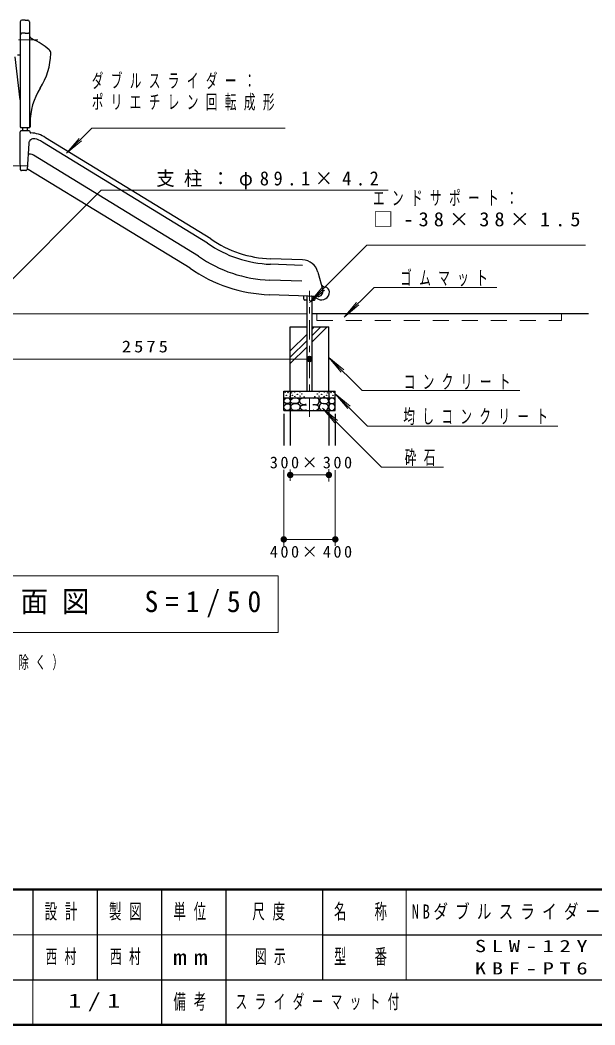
# Model space of a CAD drawing. Units: millimetres on the paper, scale 1:50. Extents: x -365 to 0, y 0 to 257.
# Drawn here: x -229.5 to -140.2, y 0 to 156 of the extents above; entities that cross this region are included whole.
import ezdxf

# ---------------------------------------------------------------- set-up
doc = ezdxf.new("R2010")
doc.units = ezdxf.units.MM
doc.linetypes.add('USER1', pattern=[4.5, 2.5, -2])
doc.linetypes.add('USER2', pattern=[6, 3, -1, 1, -1])
doc.layers.add('LY_1', color=7, linetype='Continuous', lineweight=13)
doc.layers.add('LY_2', color=7, linetype='Continuous', lineweight=13)
doc.layers.add('LY_3', color=7, linetype='Continuous')
doc.styles.add('ＭＳ ゴシック', font='')
doc.styles.get('ＭＳ ゴシック').set_extended_font_data('MS Gothic')

# ---------------------------------------------------------------- blocks, each defined once
blk = doc.blocks.new('filled_dot')
at = {"color": 0, "linetype": 'Continuous', "lineweight": -2, "const_width": 1.25}
blk.add_lwpolyline([(-0.625, 0, 1), (0.625, 0, 1)], format="xyb", close=True, dxfattribs=at)

msp = doc.modelspace()

# ---------------------------------------------------------------- linework, layer by layer
at = {"layer": 'LY_1', "lineweight": 25}
for p, q in [((-228.686, 156.019), (-229.198, 156.01)), ((-228.686, 156.019), (-228.275, 156.012)), ((-229.448, 155.756), (-229.448, 139.446)), ((-228.025, 155.758), (-228.025, 139.319)), ((-228.686, 153.987), (-229.198, 153.978)), ((-228.686, 153.987), (-228.173, 153.978)), ((-229.448, 143.637), (-230.21, 150.302)), ((-229.883, 150.619), (-229.436, 150.642)), ((-229.321, 139.319), (-228.051, 139.319)), ((-229.046, 138.811), (-229.053, 139.194)), ((-228.325, 138.811), (-228.319, 139.194)), ((-227.924, 140.007), (-227.924, 139.446)), ((-229.448, 134.315), (-229.448, 138.693)), ((-228.048, 138.813), (-229.328, 138.813)), ((-227.928, 138.615), (-227.928, 138.693)), ((-199.877, 122.066), (-225.516, 137.761)), ((-228.113, 136.877), (-228.368, 132.812)), ((-200.359, 121.378), (-225.997, 137.072)), ((-229.394, 132.769), (-229.448, 134.315)), ((-227.838, 135.195), (-228.162, 135.195)), ((-201.77, 119.362), (-227.408, 135.057)), ((-228.558, 132.653), (-229.274, 132.653)), ((-228.466, 132.696), (-228.368, 132.812)), ((-203.078, 117.495), (-228.207, 132.833)), ((-185.598, 118.777), (-190.569, 118.951)), ((-185.628, 117.938), (-190.598, 118.111)), ((-185.713, 115.479), (-190.684, 115.653)), ((-183.233, 116.896), (-182.476, 114.068)), ((-183.236, 113.112), (-190.763, 113.374)), ((-185.402, 112.673), (-185.402, 113.073)), ((-185.022, 112.553), (-185.282, 112.553)), ((-184.905, 110.453), (-184.905, 112.646)), ((-184.902, 112.673), (-184.902, 113.17)), ((-183.197, 112.683), (-184.241, 113.138)), ((-184.143, 110.453), (-184.143, 113.095)), ((-184.022, 112.553), (-183.762, 112.553)), ((-183.642, 112.673), (-183.642, 112.877)), ((-235.133, 110.453), (-184.905, 110.39)), ((-184.905, 98.39), (-184.905, 110.39)), ((-141.231, 110.39), (-184.142, 110.39)), ((-184.142, 98.39), (-184.142, 110.39)), ((-187.524, 98.39), (-187.524, 108.39)), ((-187.524, 108.39), (-184.905, 108.39)), ((-184.142, 108.39), (-181.524, 108.39)), ((-181.524, 98.39), (-181.524, 108.39)), ((-188.524, 95.39), (-188.524, 98.39)), ((-188.524, 98.39), (-180.524, 98.39)), ((-187.525, 98.39), (-187.525, 89.954)), ((-181.525, 98.39), (-181.525, 89.954)), ((-180.524, 95.39), (-180.524, 98.39)), ((-188.524, 97.39), (-180.524, 97.39)), ((-188.524, 95.39), (-180.524, 95.39)), ((-188.525, 94.866), (-188.525, 89.954)), ((-180.525, 94.866), (-180.525, 89.954))]:
    msp.add_line(p, q, dxfattribs=at)
at = {"layer": 'LY_1', "linetype": 'USER2'}
for p, q in [((-226.722, 152.971), (-230.149, 152.971)), ((-228.332, 133.413), (-230.594, 133.413)), ((-184.524, 94.441), (-184.524, 113.983))]:
    msp.add_line(p, q, dxfattribs=at)
at = {"layer": 'LY_1'}
for p, q in [((-224.698, 150.842), (-224.698, 150.858)), ((-218.335, 139.263), (-222.247, 135.35)), ((-218.335, 139.263), (-188.335, 139.263)), ((-222.247, 135.35), (-220.319, 137.648)), ((-222.247, 135.35), (-219.949, 137.278)), ((-216.889, 129.599), (-235.133, 111.356)), ((-216.889, 129.599), (-172.311, 129.599)), ((-175.627, 121.049), (-184.525, 112.151)), ((-175.627, 121.049), (-141.676, 121.049)), ((-184.525, 112.151), (-182.597, 114.449)), ((-184.525, 112.151), (-182.227, 114.079)), ((-174.508, 114.516), (-179.152, 109.872)), ((-174.508, 114.516), (-155.448, 114.516)), ((-179.152, 109.872), (-177.224, 112.17)), ((-179.152, 109.872), (-176.854, 111.8)), ((-184.142, 106.054), (-181.807, 108.39)), ((-184.142, 107.044), (-182.797, 108.39)), ((-184.142, 108.034), (-183.787, 108.39)), ((-187.524, 104.653), (-184.905, 107.271)), ((-187.524, 103.663), (-184.905, 106.281)), ((-187.524, 102.673), (-184.905, 105.291)), ((-184.524, 103.392), (-236.024, 103.392)), ((-181.525, 103.648), (-179.596, 101.35)), ((-181.525, 103.648), (-179.227, 101.719)), ((-176.366, 98.489), (-181.525, 103.648)), ((-176.366, 98.489), (-151.899, 98.489)), ((-180.525, 97.992), (-178.596, 95.694)), ((-180.525, 97.992), (-178.227, 96.064)), ((-175.516, 92.984), (-180.525, 97.992)), ((-182.506, 95.759), (-180.578, 93.461)), ((-182.506, 95.759), (-180.208, 93.831)), ((-173.374, 86.627), (-182.506, 95.759)), ((-175.516, 92.984), (-145.965, 92.984)), ((-188.525, 86.172), (-188.525, 74.39)), ((-187.525, 86.223), (-187.525, 84.464)), ((-181.525, 86.273), (-181.525, 84.39)), ((-180.525, 86.122), (-180.525, 74.39)), ((-173.374, 86.627), (-163.747, 86.627)), ((-181.525, 85.39), (-187.525, 85.39)), ((-180.525, 75.39), (-188.525, 75.39)), ((-189.395, 69.744), (-237.195, 69.744)), ((-189.395, 60.944), (-189.395, 69.744)), ((-237.195, 60.944), (-189.395, 60.944))]:
    msp.add_line(p, q, dxfattribs=at)
at = {"layer": 'LY_1', "linetype": 'USER1'}
for p, q in [((-183.397, 110.39), (-183.397, 109.39)), ((-183.397, 109.39), (-145.397, 109.39)), ((-145.397, 110.39), (-145.397, 109.39))]:
    msp.add_line(p, q, dxfattribs=at)
at = {"layer": 'LY_1', "lineweight": 25}
for points in [[(-188.509, 96.834), (-188.491, 97.002), (-188.42, 97.175), (-188.198, 97.301), (-187.941, 97.384), (-187.72, 97.319), (-187.564, 97.103), (-187.516, 96.894), (-187.558, 96.643), (-187.726, 96.529), (-187.959, 96.469), (-188.216, 96.481), (-188.402, 96.625)], [(-186.982, 96.48), (-187.27, 96.545), (-187.516, 96.808), (-187.393, 97.129), (-187.146, 97.318), (-186.933, 97.383), (-186.571, 97.359), (-186.168, 97.203), (-186.062, 96.858), (-186.292, 96.57), (-186.612, 96.512)], [(-182.066, 96.48), (-181.778, 96.545), (-181.531, 96.808), (-181.655, 97.129), (-181.901, 97.318), (-182.115, 97.383), (-182.476, 97.359), (-182.879, 97.203), (-182.986, 96.858), (-182.756, 96.57), (-182.435, 96.512)], [(-180.538, 96.834), (-180.556, 97.002), (-180.628, 97.175), (-180.849, 97.301), (-181.107, 97.384), (-181.328, 97.319), (-181.483, 97.103), (-181.531, 96.894), (-181.489, 96.643), (-181.322, 96.529), (-181.089, 96.469), (-180.831, 96.481), (-180.646, 96.625)], [(-187.917, 95.404), (-188.198, 95.452), (-188.449, 95.709), (-188.515, 95.955), (-188.402, 96.248), (-188.114, 96.415), (-187.762, 96.451), (-187.558, 96.236), (-187.462, 95.919), (-187.534, 95.721), (-187.678, 95.494)], [(-186.735, 95.419), (-187.081, 95.411), (-187.311, 95.584), (-187.442, 95.945), (-187.319, 96.266), (-187.007, 96.447), (-186.67, 96.48), (-186.284, 96.43), (-186.053, 96.249), (-186.004, 95.888), (-186.193, 95.485)], [(-182.312, 95.419), (-181.967, 95.411), (-181.737, 95.584), (-181.605, 95.945), (-181.729, 96.266), (-182.041, 96.447), (-182.378, 96.48), (-182.764, 96.43), (-182.994, 96.249), (-183.043, 95.888), (-182.854, 95.485)], [(-181.13, 95.404), (-180.849, 95.452), (-180.598, 95.709), (-180.532, 95.955), (-180.646, 96.248), (-180.933, 96.415), (-181.286, 96.451), (-181.489, 96.236), (-181.585, 95.919), (-181.513, 95.721), (-181.37, 95.494)]]:
    msp.add_lwpolyline(points, close=True, dxfattribs=at)
for points in [[(-185.043, 96.332), (-185.223, 96.307), (-185.486, 96.274), (-185.897, 96.43), (-186.012, 96.767), (-186.037, 96.989), (-185.906, 97.203), (-185.667, 97.334), (-185.388, 97.367), (-185.108, 97.293), (-185.043, 97.26)], [(-184.005, 96.332), (-183.824, 96.307), (-183.561, 96.274), (-183.15, 96.43), (-183.035, 96.767), (-183.011, 96.989), (-183.142, 97.203), (-183.38, 97.334), (-183.66, 97.367), (-183.939, 97.293), (-184.005, 97.26)], [(-185.034, 95.518), (-185.158, 95.469), (-185.462, 95.411), (-185.7, 95.502), (-185.914, 95.682), (-186.004, 95.97), (-185.774, 96.167), (-185.47, 96.274), (-185.207, 96.274), (-185.043, 96.233)], [(-184.013, 95.518), (-183.89, 95.469), (-183.586, 95.411), (-183.347, 95.502), (-183.134, 95.682), (-183.043, 95.97), (-183.274, 96.167), (-183.578, 96.274), (-183.841, 96.274), (-184.005, 96.233)]]:
    msp.add_lwpolyline(points, dxfattribs=at)
for centre in [(-186.826, 98.282), (-186.021, 98.294), (-185.339, 98.356), (-183.708, 98.356), (-183.027, 98.294), (-182.222, 98.282), (-188.313, 98.207), (-188.151, 97.774), (-187.867, 98.158), (-187.569, 97.563), (-187.334, 98.145), (-187.185, 97.761), (-186.801, 97.575), (-186.417, 97.91), (-185.996, 97.625), (-185.723, 97.947), (-185.339, 97.526), (-183.708, 97.526), (-183.324, 97.947), (-183.052, 97.625), (-182.631, 97.91), (-182.247, 97.575), (-181.862, 97.761), (-181.714, 98.145), (-181.478, 97.563), (-181.181, 98.158), (-180.896, 97.774), (-180.735, 98.207)]:
    msp.add_circle(centre, 0.03, dxfattribs=at)
for centre, radius, start, end in [((-229.194, 155.756), 0.254, 91, 180), ((-228.279, 155.758), 0.254, 0, 89), ((-229.194, 153.724), 0.254, 90, 180), ((-228.178, 153.724), 0.254, 53.1301, 90), ((-227.263, 153.785), 0.762, 180, 246.15853), ((-231.678, 143.795), 10.16, 48.57444, 66.15853), ((-225.46, 150.842), 0.762, 0, 48.57444), ((-235.322, 151.136), 10.628, 327.63239, 358.41265), ((-217.764, 140.007), 10.16, 147.63239, 180), ((-229.321, 139.446), 0.127, 180, 270), ((-229.18, 139.192), 0.127, 1, 90), ((-228.192, 139.192), 0.127, 90, 179), ((-228.051, 139.446), 0.127, 270, 0), ((-229.328, 138.693), 0.12, 90, 180), ((-227.353, 136.846), 0.76, 78.45179, 177.62651), ((-228.048, 138.693), 0.12, 0, 90), ((-227.808, 138.615), 0.12, 180, 269.47576), ((-227.847, 134.432), 4.064, 55, 89.47576), ((-227.847, 134.432), 3.224, 55, 78.45179), ((-228.162, 135.135), 0.06, 90, 176.40535), ((-227.847, 134.432), 0.764, 55, 89.32624), ((-229.274, 132.773), 0.12, 182, 270), ((-228.558, 132.773), 0.12, 270, 320), ((-228.276, 132.735), 0.12, 54.99913, 140), ((-189.966, 136.22), 17.28, 234.99913, 268), ((-189.966, 136.22), 18.12, 234.99913, 268), ((-189.966, 136.22), 20.58, 234.99913, 268), ((-185.687, 116.239), 2.54, 15, 88), ((-189.966, 136.22), 22.86, 234.99913, 268), ((-183.21, 113.871), 0.76, 268, 15), ((-182.023, 115.314), 0.76, 195, 263.91491), ((-182.184, 113.803), 0.76, 0, 83.91491), ((-185.522, 113.073), 0.12, 0, 54.78448), ((-185.282, 112.673), 0.12, 180, 270), ((-185.022, 112.673), 0.12, 270, 0), ((-184.289, 113.028), 0.12, 66.42695, 88), ((-184.022, 112.673), 0.12, 180, 270), ((-183.762, 112.673), 0.12, 270, 353.95408), ((-182.689, 113.842), 1.266, 246.33159, 358.19709)]:
    msp.add_arc(centre, radius, start, end, dxfattribs=at)
at = {"layer": 'LY_2', "lineweight": 50}
for p, q in [((-365, 21), (0, 21)), ((-365, 0), (0, 0))]:
    msp.add_line(p, q, dxfattribs=at)
at = {"layer": 'LY_2', "lineweight": 25}
for p, q in [((-227.5, 21), (-227.5, 7)), ((-217.5, 21), (-217.5, 7)), ((-207.5, 21), (-207.5, 0)), ((-197.5, 21), (-197.5, 7)), ((-182.5, 21), (-182.5, 7)), ((-182.5, 14), (-70, 14)), ((-237.5, 7), (0, 7)), ((-197.5, 7), (-197.5, 0))]:
    msp.add_line(p, q, dxfattribs=at)
at = {"layer": 'LY_2'}
for p, q in [((-169.5, 21), (-169.5, 7)), ((-237.5, 14), (-182.5, 14)), ((-227.5, 7), (-227.5, 0))]:
    msp.add_line(p, q, dxfattribs=at)

# ---------------------------------------------------------------- block references
at = {"layer": 'LY_1', "xscale": 0.4, "yscale": 0.4, "rotation": 180}
for p in [(-184.524, 103.392), (-181.525, 85.39), (-180.525, 75.39)]:
    msp.add_blockref('filled_dot', p, dxfattribs=at)
at = {"layer": 'LY_1', "xscale": 0.4, "yscale": 0.4}
for p in [(-187.525, 85.39), (-188.525, 75.39)]:
    msp.add_blockref('filled_dot', p, dxfattribs=at)

# ---------------------------------------------------------------- texts
at = {"layer": 'LY_1', "style": 'ＭＳ ゴシック'}
for s, insert, char_height, attachment_point in [('\\T1.64;\\W0.6;ダブルスライダー：', (-218.335, 147.713), 2.199, 1), ('\\T1.64;\\W0.6;ポリエチレン回転成形', (-218.335, 144.413), 2.199, 1), ('\\T1.5;\\W0.95;支柱：φ89.1×4.2', (-208.311, 129.749), 2.199, 7), ('\\T1.64;\\W0.6;エンドサポート：', (-174.676, 129.499), 2.199, 1), ('\\T1.5;\\W1.05;□-38×38×1.5', (-174.676, 126.199), 2.199, 1), ('\\T1.64;\\W0.6;ゴムマット', (-170.448, 114.666), 2.199, 7), ('\\T1.33;\\W1.15;2575', (-209.857, 104.392), 1.833, 8), ('\\T1.64;\\W0.6;コンクリート', (-169.899, 98.639), 2.199, 7), ('\\T1.64;\\W0.6;均しコンクリート', (-169.965, 93.134), 2.199, 7), ('\\T1.64;\\W0.6;砕石', (-169.747, 86.777), 2.199, 7), ('\\T1.32;300×300', (-184.105, 86.39), 1.833, 8), ('\\T1.32;400×400', (-184.105, 74.39), 1.833, 2), ('\\T1.5;\\W0.95;断面図\u3000S=1/50', (-235.795, 65.344), 3.299, 4), ('\\T1.63;\\W0.6;ポリエステル樹脂粉体塗装（側板：ライトグリーン/その他：ライトブルー）仕上げとする。（階段踏み板・脚を除く）', (-363.035, 54.837), 1.979, 7), ('\\T1.64;\\W0.6;西村', (-225.5, 10.5), 2.199, 4)]:
    msp.add_mtext(s, dxfattribs=dict(at, insert=insert, char_height=char_height, attachment_point=attachment_point))
at = {"layer": 'LY_2', "char_height": 2.346, "attachment_point": 5, "style": 'ＭＳ ゴシック'}
for s, insert in [('\\T1.64;\\W0.6;設計', (-222.5, 17.5)), ('\\T1.64;\\W0.6;製図', (-212.5, 17.5)), ('\\T1.64;\\W0.6;単位', (-202.5, 17.5)), ('\\T1.64;\\W0.6;尺度', (-190.25, 17.5)), ('\\T1.64;\\W0.6;名\u3000称', (-176, 17.5)), ('\\T1.5;\\W1.35;mm', (-202.5, 10.5)), ('\\T1.64;\\W0.6;型\u3000番', (-176, 10.5)), ('\\T1.64;\\W0.6;備考', (-202.5, 3.5))]:
    msp.add_mtext(s, dxfattribs=dict(at, insert=insert))
at = {"layer": 'LY_3', "attachment_point": 4, "style": 'ＭＳ ゴシック'}
for s, insert, char_height in [('\\T1.5;\\W0.75;NBダブルスライダー1200', (-168.65, 17.5), 2.199), ('\\T1.5;\\W1.35;SLW-12Y', (-158.85, 12.233), 1.906), ('\\T1.64;\\W0.6;西村', (-215.5, 10.5), 2.199), ('\\T1.64;\\W0.6;図示', (-193, 10.5), 2.199), ('\\T1.5;\\W1.35;KBF-PT6', (-158.85, 8.767), 1.906), ('\\T1.5;\\W1.35;1/1', (-222, 3.5), 2.199), ('\\T1.64;\\W0.6;スライダーマット付', (-196, 3.5), 2.199)]:
    msp.add_mtext(s, dxfattribs=dict(at, insert=insert, char_height=char_height))

doc.saveas('drawing.dxf')
